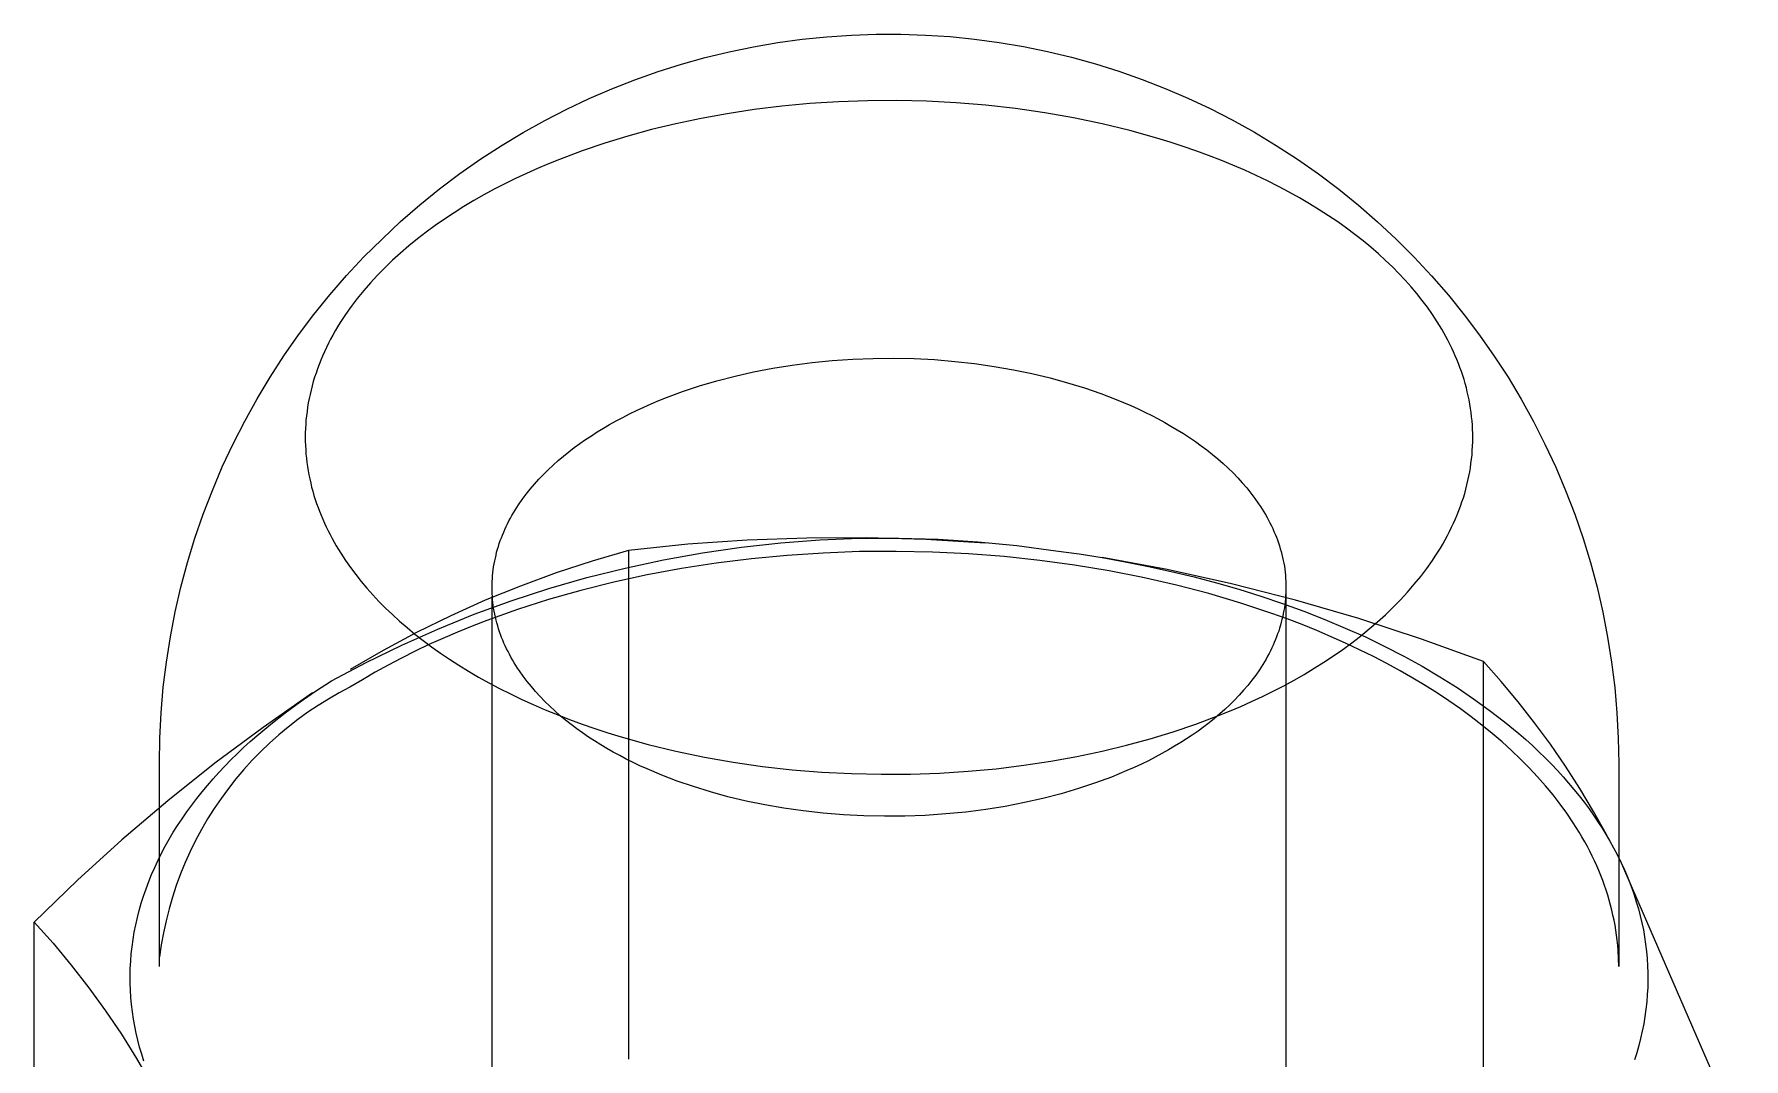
# Model space of a CAD drawing. Header units: millimetres. Extents: x -263 to 4879, y -277 to 2995.
# Drawn here: x 4061.26 to 4074.32, y 1914.07 to 1921.9 of the extents above; entities that cross this region are included whole.
import ezdxf

# ---------------------------------------------------------------- set-up
doc = ezdxf.new("R2010")
doc.units = ezdxf.units.MM
doc.layers.add('ZANO_R', color=7, linetype='Continuous', lineweight=0)

msp = doc.modelspace()

# ---------------------------------------------------------------- linework, layer by layer
at = {"layer": 'ZANO_R'}
for p, q in [((4066.569, 1921.77), (4066.754, 1921.808)), ((4066.754, 1921.808), (4066.94, 1921.84)), ((4066.94, 1921.84), (4067.127, 1921.866)), ((4067.127, 1921.866), (4067.314, 1921.885)), ((4067.314, 1921.885), (4067.502, 1921.898)), ((4067.502, 1921.898), (4067.691, 1921.904)), ((4067.691, 1921.904), (4067.879, 1921.905)), ((4067.879, 1921.905), (4068.068, 1921.898)), ((4068.068, 1921.898), (4068.256, 1921.886)), ((4068.256, 1921.886), (4068.444, 1921.867)), ((4068.444, 1921.867), (4068.631, 1921.841)), ((4068.631, 1921.841), (4068.816, 1921.81)), ((4068.816, 1921.81), (4069.001, 1921.772)), ((4066.025, 1921.619), (4066.204, 1921.675)), ((4066.204, 1921.675), (4066.386, 1921.726)), ((4066.386, 1921.726), (4066.569, 1921.77)), ((4069.001, 1921.772), (4069.185, 1921.728)), ((4069.185, 1921.728), (4069.366, 1921.678)), ((4069.366, 1921.678), (4069.546, 1921.621)), ((4065.671, 1921.487), (4065.847, 1921.556)), ((4065.847, 1921.556), (4066.025, 1921.619)), ((4069.546, 1921.621), (4069.724, 1921.559)), ((4069.724, 1921.559), (4069.9, 1921.49)), ((4065.327, 1921.332), (4065.498, 1921.413)), ((4065.498, 1921.413), (4065.671, 1921.487)), ((4067.404, 1921.388), (4067.185, 1921.374)), ((4067.626, 1921.396), (4067.404, 1921.388)), ((4067.85, 1921.397), (4067.626, 1921.396)), ((4068.076, 1921.392), (4067.85, 1921.397)), ((4068.303, 1921.38), (4068.076, 1921.392)), ((4069.9, 1921.49), (4070.073, 1921.416)), ((4070.073, 1921.416), (4070.244, 1921.336)), ((4065.16, 1921.246), (4065.327, 1921.332)), ((4066.355, 1921.261), (4066.162, 1921.22)), ((4066.554, 1921.297), (4066.355, 1921.261)), ((4066.759, 1921.328), (4066.554, 1921.297)), ((4066.97, 1921.354), (4066.759, 1921.328)), ((4067.185, 1921.374), (4066.97, 1921.354)), ((4068.53, 1921.362), (4068.303, 1921.38)), ((4068.756, 1921.336), (4068.53, 1921.362)), ((4068.979, 1921.304), (4068.756, 1921.336)), ((4069.2, 1921.265), (4068.979, 1921.304)), ((4069.417, 1921.22), (4069.2, 1921.265)), ((4070.244, 1921.336), (4070.412, 1921.25)), ((4064.833, 1921.057), (4064.995, 1921.154)), ((4064.995, 1921.154), (4065.16, 1921.246)), ((4065.795, 1921.126), (4065.619, 1921.072)), ((4065.975, 1921.175), (4065.795, 1921.126)), ((4066.162, 1921.22), (4065.975, 1921.175)), ((4069.63, 1921.168), (4069.417, 1921.22)), ((4069.836, 1921.11), (4069.63, 1921.168)), ((4070.412, 1921.25), (4070.582, 1921.156)), ((4070.582, 1921.156), (4070.748, 1921.055)), ((4064.67, 1920.951), (4064.833, 1921.057)), ((4065.445, 1921.013), (4065.272, 1920.948)), ((4065.619, 1921.072), (4065.445, 1921.013)), ((4069.938, 1921.079), (4069.836, 1921.11)), ((4070.037, 1921.047), (4069.938, 1921.079)), ((4070.135, 1921.013), (4070.037, 1921.047)), ((4070.231, 1920.977), (4070.135, 1921.013)), ((4070.748, 1921.055), (4070.911, 1920.949)), ((4064.511, 1920.839), (4064.67, 1920.951)), ((4065.103, 1920.878), (4065.019, 1920.84)), ((4065.187, 1920.914), (4065.103, 1920.878)), ((4065.272, 1920.948), (4065.187, 1920.914)), ((4070.325, 1920.941), (4070.231, 1920.977)), ((4070.417, 1920.903), (4070.325, 1920.941)), ((4070.507, 1920.864), (4070.417, 1920.903)), ((4070.595, 1920.824), (4070.507, 1920.864)), ((4070.911, 1920.949), (4071.07, 1920.838)), ((4064.356, 1920.722), (4064.511, 1920.839)), ((4064.855, 1920.762), (4064.774, 1920.72)), ((4064.936, 1920.802), (4064.855, 1920.762)), ((4065.019, 1920.84), (4064.936, 1920.802)), ((4070.681, 1920.783), (4070.595, 1920.824)), ((4070.765, 1920.741), (4070.681, 1920.783)), ((4070.846, 1920.698), (4070.765, 1920.741)), ((4071.07, 1920.838), (4071.226, 1920.721)), ((4064.205, 1920.6), (4064.356, 1920.722)), ((4064.618, 1920.633), (4064.541, 1920.587)), ((4064.695, 1920.677), (4064.618, 1920.633)), ((4064.774, 1920.72), (4064.695, 1920.677)), ((4070.925, 1920.654), (4070.846, 1920.698)), ((4071.002, 1920.609), (4070.925, 1920.654)), ((4071.076, 1920.563), (4071.002, 1920.609)), ((4071.226, 1920.721), (4071.377, 1920.598)), ((4063.916, 1920.339), (4064.058, 1920.472)), ((4064.058, 1920.472), (4064.205, 1920.6)), ((4064.394, 1920.492), (4064.323, 1920.442)), ((4064.467, 1920.54), (4064.394, 1920.492)), ((4064.541, 1920.587), (4064.467, 1920.54)), ((4071.148, 1920.517), (4071.076, 1920.563)), ((4071.218, 1920.47), (4071.148, 1920.517)), ((4071.377, 1920.598), (4071.523, 1920.47)), ((4064.253, 1920.392), (4064.186, 1920.34)), ((4064.323, 1920.442), (4064.253, 1920.392)), ((4071.285, 1920.422), (4071.218, 1920.47)), ((4071.349, 1920.374), (4071.285, 1920.422)), ((4071.412, 1920.325), (4071.349, 1920.374)), ((4071.523, 1920.47), (4071.665, 1920.338)), ((4063.778, 1920.202), (4063.916, 1920.339)), ((4064.057, 1920.232), (4063.996, 1920.177)), ((4064.12, 1920.286), (4064.057, 1920.232)), ((4064.186, 1920.34), (4064.12, 1920.286)), ((4071.471, 1920.276), (4071.412, 1920.325)), ((4071.529, 1920.226), (4071.471, 1920.276)), ((4071.583, 1920.176), (4071.529, 1920.226)), ((4071.665, 1920.338), (4071.803, 1920.2)), ((4063.645, 1920.059), (4063.778, 1920.202)), ((4063.937, 1920.12), (4063.881, 1920.063)), ((4063.996, 1920.177), (4063.937, 1920.12)), ((4071.636, 1920.126), (4071.583, 1920.176)), ((4071.686, 1920.076), (4071.636, 1920.126)), ((4071.803, 1920.2), (4071.935, 1920.058)), ((4063.518, 1919.913), (4063.645, 1920.059)), ((4063.827, 1920.004), (4063.776, 1919.945)), ((4063.881, 1920.063), (4063.827, 1920.004)), ((4071.734, 1920.025), (4071.686, 1920.076)), ((4071.779, 1919.974), (4071.734, 1920.025)), ((4071.822, 1919.923), (4071.779, 1919.974)), ((4071.935, 1920.058), (4072.063, 1919.911)), ((4063.395, 1919.761), (4063.518, 1919.913)), ((4063.681, 1919.824), (4063.637, 1919.762)), ((4063.727, 1919.885), (4063.681, 1919.824)), ((4063.776, 1919.945), (4063.727, 1919.885)), ((4071.864, 1919.87), (4071.822, 1919.923)), ((4071.904, 1919.817), (4071.864, 1919.87)), ((4072.063, 1919.911), (4072.185, 1919.76)), ((4063.278, 1919.606), (4063.395, 1919.761)), ((4063.596, 1919.7), (4063.577, 1919.668)), ((4063.616, 1919.731), (4063.596, 1919.7)), ((4063.637, 1919.762), (4063.616, 1919.731)), ((4071.942, 1919.762), (4071.904, 1919.817)), ((4071.978, 1919.707), (4071.942, 1919.762)), ((4072.013, 1919.651), (4071.978, 1919.707)), ((4072.185, 1919.76), (4072.302, 1919.605)), ((4063.167, 1919.447), (4063.278, 1919.606)), ((4063.523, 1919.573), (4063.507, 1919.542)), ((4063.541, 1919.605), (4063.523, 1919.573)), ((4063.558, 1919.637), (4063.541, 1919.605)), ((4063.577, 1919.668), (4063.558, 1919.637)), ((4072.045, 1919.594), (4072.013, 1919.651)), ((4072.06, 1919.565), (4072.045, 1919.594)), ((4072.075, 1919.536), (4072.06, 1919.565)), ((4072.302, 1919.605), (4072.413, 1919.445)), ((4063.061, 1919.284), (4063.167, 1919.447)), ((4063.462, 1919.445), (4063.448, 1919.413)), ((4063.476, 1919.477), (4063.462, 1919.445)), ((4063.491, 1919.509), (4063.476, 1919.477)), ((4063.507, 1919.542), (4063.491, 1919.509)), ((4067.512, 1919.421), (4067.668, 1919.427)), ((4067.668, 1919.427), (4067.825, 1919.428)), ((4067.825, 1919.428), (4067.982, 1919.425)), ((4072.089, 1919.506), (4072.075, 1919.536)), ((4072.103, 1919.477), (4072.089, 1919.506)), ((4072.116, 1919.447), (4072.103, 1919.477)), ((4072.129, 1919.417), (4072.116, 1919.447)), ((4072.413, 1919.445), (4072.519, 1919.282)), ((4063.412, 1919.315), (4063.401, 1919.283)), ((4063.423, 1919.348), (4063.412, 1919.315)), ((4063.435, 1919.38), (4063.423, 1919.348)), ((4063.448, 1919.413), (4063.435, 1919.38)), ((4066.613, 1919.291), (4066.755, 1919.324)), ((4066.755, 1919.324), (4066.901, 1919.352)), ((4066.901, 1919.352), (4067.05, 1919.376)), ((4067.05, 1919.376), (4067.202, 1919.395)), ((4067.202, 1919.395), (4067.356, 1919.411)), ((4067.356, 1919.411), (4067.512, 1919.421)), ((4067.982, 1919.425), (4068.138, 1919.417)), ((4068.138, 1919.417), (4068.292, 1919.404)), ((4068.292, 1919.404), (4068.444, 1919.387)), ((4068.444, 1919.387), (4068.593, 1919.366)), ((4068.593, 1919.366), (4068.74, 1919.34)), ((4068.74, 1919.34), (4068.882, 1919.311)), ((4068.882, 1919.311), (4069.02, 1919.278)), ((4072.141, 1919.387), (4072.129, 1919.417)), ((4072.152, 1919.357), (4072.141, 1919.387)), ((4072.163, 1919.326), (4072.152, 1919.357)), ((4072.174, 1919.296), (4072.163, 1919.326)), ((4062.961, 1919.117), (4063.061, 1919.284)), ((4063.374, 1919.185), (4063.366, 1919.152)), ((4063.382, 1919.217), (4063.374, 1919.185)), ((4063.391, 1919.25), (4063.382, 1919.217)), ((4063.401, 1919.283), (4063.391, 1919.25)), ((4066.09, 1919.128), (4066.213, 1919.174)), ((4066.213, 1919.174), (4066.341, 1919.216)), ((4066.341, 1919.216), (4066.475, 1919.256)), ((4066.475, 1919.256), (4066.613, 1919.291)), ((4069.02, 1919.278), (4069.154, 1919.241)), ((4069.154, 1919.241), (4069.283, 1919.202)), ((4069.283, 1919.202), (4069.407, 1919.159)), ((4072.183, 1919.265), (4072.174, 1919.296)), ((4072.192, 1919.234), (4072.183, 1919.265)), ((4072.201, 1919.203), (4072.192, 1919.234)), ((4072.208, 1919.172), (4072.201, 1919.203)), ((4072.215, 1919.14), (4072.208, 1919.172)), ((4072.519, 1919.282), (4072.619, 1919.115)), ((4062.867, 1918.947), (4062.961, 1919.117)), ((4063.348, 1919.054), (4063.343, 1919.021)), ((4063.353, 1919.086), (4063.348, 1919.054)), ((4063.359, 1919.119), (4063.353, 1919.086)), ((4063.366, 1919.152), (4063.359, 1919.119)), ((4065.861, 1919.029), (4065.916, 1919.055)), ((4065.916, 1919.055), (4065.973, 1919.08)), ((4065.973, 1919.08), (4066.031, 1919.104)), ((4066.031, 1919.104), (4066.09, 1919.128)), ((4069.407, 1919.159), (4069.525, 1919.113)), ((4069.525, 1919.113), (4069.638, 1919.066)), ((4069.638, 1919.066), (4069.692, 1919.041)), ((4069.692, 1919.041), (4069.745, 1919.016)), ((4072.222, 1919.109), (4072.215, 1919.14)), ((4072.228, 1919.077), (4072.222, 1919.109)), ((4072.233, 1919.045), (4072.228, 1919.077)), ((4072.237, 1919.013), (4072.233, 1919.045)), ((4072.619, 1919.115), (4072.713, 1918.945)), ((4062.778, 1918.773), (4062.867, 1918.947)), ((4063.333, 1918.923), (4063.331, 1918.89)), ((4063.335, 1918.955), (4063.333, 1918.923)), ((4063.339, 1918.988), (4063.335, 1918.955)), ((4063.343, 1919.021), (4063.339, 1918.988)), ((4065.607, 1918.894), (4065.655, 1918.922)), ((4065.655, 1918.922), (4065.704, 1918.949)), ((4065.704, 1918.949), (4065.755, 1918.976)), ((4065.755, 1918.976), (4065.807, 1919.003)), ((4065.807, 1919.003), (4065.861, 1919.029)), ((4069.745, 1919.016), (4069.797, 1918.99)), ((4069.797, 1918.99), (4069.847, 1918.964)), ((4069.847, 1918.964), (4069.896, 1918.938)), ((4069.896, 1918.938), (4069.944, 1918.91)), ((4069.944, 1918.91), (4069.992, 1918.882)), ((4072.241, 1918.981), (4072.237, 1919.013)), ((4072.244, 1918.949), (4072.241, 1918.981)), ((4072.247, 1918.917), (4072.244, 1918.949)), ((4072.248, 1918.885), (4072.247, 1918.917)), ((4072.713, 1918.945), (4072.801, 1918.772)), ((4063.331, 1918.89), (4063.33, 1918.858)), ((4063.33, 1918.858), (4063.33, 1918.825)), ((4063.33, 1918.825), (4063.33, 1918.793)), ((4063.33, 1918.793), (4063.331, 1918.76)), ((4065.385, 1918.745), (4065.428, 1918.776)), ((4065.428, 1918.776), (4065.472, 1918.807)), ((4065.472, 1918.807), (4065.516, 1918.836)), ((4065.516, 1918.836), (4065.561, 1918.865)), ((4065.561, 1918.865), (4065.607, 1918.894)), ((4069.992, 1918.882), (4070.039, 1918.852)), ((4070.039, 1918.852), (4070.085, 1918.822)), ((4070.085, 1918.822), (4070.13, 1918.791)), ((4070.13, 1918.791), (4070.174, 1918.759)), ((4072.249, 1918.852), (4072.248, 1918.885)), ((4072.248, 1918.755), (4072.249, 1918.788)), ((4072.25, 1918.82), (4072.249, 1918.852)), ((4072.249, 1918.788), (4072.25, 1918.82)), ((4062.696, 1918.597), (4062.778, 1918.773)), ((4063.331, 1918.76), (4063.333, 1918.728)), ((4063.333, 1918.728), (4063.335, 1918.696)), ((4063.335, 1918.696), (4063.338, 1918.664)), ((4063.338, 1918.664), (4063.342, 1918.632)), ((4065.224, 1918.611), (4065.263, 1918.646)), ((4065.263, 1918.646), (4065.303, 1918.68)), ((4065.303, 1918.68), (4065.343, 1918.713)), ((4065.343, 1918.713), (4065.385, 1918.745)), ((4070.174, 1918.759), (4070.218, 1918.727)), ((4070.218, 1918.727), (4070.26, 1918.693)), ((4070.26, 1918.693), (4070.302, 1918.659)), ((4070.302, 1918.659), (4070.342, 1918.624)), ((4072.236, 1918.624), (4072.24, 1918.657)), ((4072.24, 1918.657), (4072.244, 1918.69)), ((4072.244, 1918.69), (4072.246, 1918.722)), ((4072.246, 1918.722), (4072.248, 1918.755)), ((4072.801, 1918.772), (4072.883, 1918.596)), ((4062.62, 1918.418), (4062.696, 1918.597)), ((4063.342, 1918.632), (4063.346, 1918.6)), ((4063.346, 1918.6), (4063.351, 1918.568)), ((4063.351, 1918.568), (4063.357, 1918.536)), ((4063.357, 1918.536), (4063.364, 1918.505)), ((4065.115, 1918.503), (4065.15, 1918.54)), ((4065.15, 1918.54), (4065.186, 1918.576)), ((4065.186, 1918.576), (4065.224, 1918.611)), ((4070.342, 1918.624), (4070.38, 1918.588)), ((4070.38, 1918.588), (4070.418, 1918.551)), ((4070.418, 1918.551), (4070.454, 1918.514)), ((4070.454, 1918.514), (4070.489, 1918.476)), ((4072.213, 1918.493), (4072.22, 1918.526)), ((4072.22, 1918.526), (4072.226, 1918.559)), ((4072.226, 1918.559), (4072.232, 1918.591)), ((4072.232, 1918.591), (4072.236, 1918.624)), ((4072.883, 1918.596), (4072.959, 1918.417)), ((4062.55, 1918.236), (4062.62, 1918.418)), ((4063.364, 1918.505), (4063.371, 1918.473)), ((4063.371, 1918.473), (4063.378, 1918.442)), ((4063.378, 1918.442), (4063.387, 1918.411)), ((4063.387, 1918.411), (4063.396, 1918.38)), ((4064.988, 1918.349), (4065.018, 1918.388)), ((4065.018, 1918.388), (4065.049, 1918.427)), ((4065.049, 1918.427), (4065.081, 1918.465)), ((4065.081, 1918.465), (4065.115, 1918.503)), ((4070.489, 1918.476), (4070.523, 1918.437)), ((4070.523, 1918.437), (4070.554, 1918.397)), ((4070.554, 1918.397), (4070.585, 1918.357)), ((4072.178, 1918.362), (4072.188, 1918.395)), ((4072.188, 1918.395), (4072.197, 1918.428)), ((4072.197, 1918.428), (4072.205, 1918.46)), ((4072.205, 1918.46), (4072.213, 1918.493)), ((4072.959, 1918.417), (4073.029, 1918.235)), ((4063.396, 1918.38), (4063.405, 1918.349)), ((4063.405, 1918.349), (4063.416, 1918.319)), ((4063.416, 1918.319), (4063.427, 1918.288)), ((4063.427, 1918.288), (4063.438, 1918.258)), ((4063.438, 1918.258), (4063.45, 1918.228)), ((4064.921, 1918.247), (4064.934, 1918.268)), ((4064.934, 1918.268), (4064.96, 1918.308)), ((4064.96, 1918.308), (4064.988, 1918.349)), ((4070.585, 1918.357), (4070.613, 1918.316)), ((4070.613, 1918.316), (4070.627, 1918.296)), ((4070.627, 1918.296), (4070.64, 1918.275)), ((4070.64, 1918.275), (4070.653, 1918.254)), ((4070.653, 1918.254), (4070.666, 1918.233)), ((4072.131, 1918.232), (4072.144, 1918.265)), ((4072.144, 1918.265), (4072.156, 1918.297)), ((4072.156, 1918.297), (4072.167, 1918.33)), ((4072.167, 1918.33), (4072.178, 1918.362)), ((4062.487, 1918.052), (4062.55, 1918.236)), ((4063.45, 1918.228), (4063.463, 1918.198)), ((4063.463, 1918.198), (4063.476, 1918.168)), ((4063.476, 1918.168), (4063.49, 1918.139)), ((4063.49, 1918.139), (4063.504, 1918.109)), ((4064.855, 1918.12), (4064.865, 1918.142)), ((4064.865, 1918.142), (4064.876, 1918.163)), ((4064.876, 1918.163), (4064.886, 1918.184)), ((4064.886, 1918.184), (4064.898, 1918.205)), ((4064.898, 1918.205), (4064.909, 1918.226)), ((4064.909, 1918.226), (4064.921, 1918.247)), ((4070.666, 1918.233), (4070.678, 1918.212)), ((4070.678, 1918.212), (4070.689, 1918.191)), ((4070.689, 1918.191), (4070.7, 1918.169)), ((4070.7, 1918.169), (4070.711, 1918.148)), ((4070.711, 1918.148), (4070.721, 1918.126)), ((4070.721, 1918.126), (4070.731, 1918.105)), ((4072.072, 1918.104), (4072.088, 1918.136)), ((4072.088, 1918.136), (4072.103, 1918.168)), ((4072.103, 1918.168), (4072.117, 1918.2)), ((4072.117, 1918.2), (4072.131, 1918.232)), ((4073.029, 1918.235), (4073.092, 1918.051)), ((4062.43, 1917.866), (4062.487, 1918.052)), ((4063.504, 1918.109), (4063.519, 1918.08)), ((4063.519, 1918.08), (4063.534, 1918.051)), ((4063.534, 1918.051), (4063.567, 1917.994)), ((4063.567, 1917.994), (4063.601, 1917.938)), ((4064.805, 1917.99), (4064.812, 1918.012)), ((4064.812, 1918.012), (4064.82, 1918.034)), ((4064.82, 1918.034), (4064.828, 1918.055)), ((4064.828, 1918.055), (4064.837, 1918.077)), ((4064.837, 1918.077), (4064.846, 1918.099)), ((4064.846, 1918.099), (4064.855, 1918.12)), ((4066.252, 1918.006), (4065.8, 1917.959)), ((4066.706, 1918.037), (4066.252, 1918.006)), ((4066.662, 1917.984), (4066.962, 1918.017)), ((4067.161, 1918.054), (4066.706, 1918.037)), ((4066.962, 1918.017), (4067.262, 1918.04)), ((4067.615, 1918.056), (4067.161, 1918.054)), ((4067.262, 1918.04), (4067.563, 1918.052)), ((4067.563, 1918.052), (4067.865, 1918.053)), ((4068.07, 1918.043), (4067.615, 1918.056)), ((4067.865, 1918.053), (4068.166, 1918.045)), ((4068.524, 1918.015), (4068.07, 1918.043)), ((4068.166, 1918.045), (4068.467, 1918.026)), ((4068.467, 1918.026), (4068.767, 1917.997)), ((4068.767, 1917.997), (4069.065, 1917.957)), ((4070.731, 1918.105), (4070.74, 1918.083)), ((4070.74, 1918.083), (4070.749, 1918.061)), ((4070.749, 1918.061), (4070.757, 1918.039)), ((4070.757, 1918.039), (4070.765, 1918.017)), ((4070.765, 1918.017), (4070.772, 1917.995)), ((4070.772, 1917.995), (4070.779, 1917.972)), ((4072.002, 1917.977), (4072.021, 1918.008)), ((4072.021, 1918.008), (4072.039, 1918.04)), ((4072.039, 1918.04), (4072.056, 1918.072)), ((4072.056, 1918.072), (4072.072, 1918.104)), ((4073.092, 1918.051), (4073.149, 1917.866)), ((4062.38, 1917.678), (4062.43, 1917.866)), ((4063.601, 1917.938), (4063.637, 1917.883)), ((4063.637, 1917.883), (4063.675, 1917.828)), ((4064.773, 1917.856), (4064.777, 1917.879)), ((4064.777, 1917.879), (4064.782, 1917.901)), ((4064.782, 1917.901), (4064.787, 1917.923)), ((4064.787, 1917.923), (4064.792, 1917.946)), ((4064.792, 1917.946), (4064.799, 1917.968)), ((4064.799, 1917.968), (4064.805, 1917.99)), ((4065.522, 1917.878), (4065.246, 1917.788)), ((4065.8, 1917.959), (4065.522, 1917.878)), ((4065.773, 1917.824), (4066.067, 1917.888)), ((4065.8, 1917.959), (4065.8, 1914.071)), ((4066.067, 1917.888), (4066.364, 1917.941)), ((4066.469, 1917.861), (4066.203, 1917.82)), ((4066.364, 1917.941), (4066.662, 1917.984)), ((4066.738, 1917.895), (4066.469, 1917.861)), ((4067.011, 1917.921), (4066.738, 1917.895)), ((4067.287, 1917.939), (4067.011, 1917.921)), ((4067.565, 1917.95), (4067.287, 1917.939)), ((4067.844, 1917.952), (4067.565, 1917.95)), ((4068.121, 1917.947), (4067.844, 1917.952)), ((4068.397, 1917.933), (4068.121, 1917.947)), ((4068.67, 1917.912), (4068.397, 1917.933)), ((4068.941, 1917.883), (4068.67, 1917.912)), ((4069.208, 1917.847), (4068.941, 1917.883)), ((4069.065, 1917.957), (4069.242, 1917.932)), ((4069.242, 1917.932), (4069.419, 1917.904)), ((4069.915, 1917.813), (4069.419, 1917.905)), ((4069.419, 1917.904), (4069.595, 1917.872)), ((4069.595, 1917.872), (4069.771, 1917.837)), ((4070.779, 1917.972), (4070.785, 1917.95)), ((4070.785, 1917.95), (4070.791, 1917.928)), ((4070.791, 1917.928), (4070.797, 1917.905)), ((4070.797, 1917.905), (4070.801, 1917.883)), ((4070.801, 1917.883), (4070.806, 1917.861)), ((4070.806, 1917.861), (4070.81, 1917.838)), ((4071.898, 1917.821), (4071.942, 1917.883)), ((4071.942, 1917.883), (4071.963, 1917.914)), ((4071.963, 1917.914), (4071.983, 1917.945)), ((4071.983, 1917.945), (4072.002, 1917.977)), ((4073.149, 1917.866), (4073.199, 1917.678)), ((4063.675, 1917.828), (4063.715, 1917.775)), ((4063.715, 1917.775), (4063.757, 1917.722)), ((4064.758, 1917.721), (4064.759, 1917.744)), ((4064.759, 1917.744), (4064.761, 1917.766)), ((4064.761, 1917.766), (4064.763, 1917.789)), ((4064.763, 1917.789), (4064.766, 1917.811)), ((4064.766, 1917.811), (4064.769, 1917.834)), ((4064.769, 1917.834), (4064.773, 1917.856)), ((4065.246, 1917.788), (4064.974, 1917.687)), ((4065.191, 1917.667), (4065.48, 1917.751)), ((4065.48, 1917.751), (4065.773, 1917.824)), ((4065.942, 1917.772), (4065.686, 1917.716)), ((4066.203, 1917.82), (4065.942, 1917.772)), ((4069.471, 1917.804), (4069.208, 1917.847)), ((4069.73, 1917.753), (4069.471, 1917.804)), ((4069.985, 1917.694), (4069.73, 1917.753)), ((4069.771, 1917.837), (4069.946, 1917.799)), ((4070.407, 1917.704), (4069.915, 1917.813)), ((4069.946, 1917.799), (4070.12, 1917.757)), ((4070.12, 1917.757), (4070.292, 1917.711)), ((4070.81, 1917.838), (4070.813, 1917.815)), ((4070.813, 1917.815), (4070.816, 1917.793)), ((4070.816, 1917.793), (4070.818, 1917.77)), ((4070.818, 1917.77), (4070.82, 1917.748)), ((4070.82, 1917.748), (4070.821, 1917.725)), ((4071.803, 1917.7), (4071.852, 1917.76)), ((4071.852, 1917.76), (4071.898, 1917.821)), ((4062.336, 1917.489), (4062.38, 1917.678)), ((4063.757, 1917.722), (4063.8, 1917.671)), ((4063.8, 1917.671), (4063.846, 1917.62)), ((4063.846, 1917.62), (4063.893, 1917.57)), ((4064.974, 1917.687), (4064.705, 1917.578)), ((4064.757, 1917.698), (4064.758, 1917.721)), ((4064.757, 1917.676), (4064.757, 1917.698)), ((4064.757, 1917.653), (4064.757, 1917.676)), ((4064.758, 1917.63), (4064.757, 1917.653)), ((4064.757, 1910.282), (4064.757, 1917.608)), ((4064.759, 1917.608), (4064.758, 1917.63)), ((4064.761, 1917.585), (4064.759, 1917.608)), ((4064.904, 1917.574), (4065.191, 1917.667)), ((4065.435, 1917.653), (4065.189, 1917.584)), ((4065.686, 1917.716), (4065.435, 1917.653)), ((4070.234, 1917.629), (4069.985, 1917.694)), ((4070.477, 1917.557), (4070.234, 1917.629)), ((4070.292, 1917.711), (4070.462, 1917.662)), ((4070.895, 1917.579), (4070.407, 1917.704)), ((4070.462, 1917.662), (4070.63, 1917.61)), ((4070.63, 1917.61), (4070.796, 1917.554)), ((4070.82, 1917.612), (4070.818, 1917.589)), ((4070.821, 1917.634), (4070.82, 1917.612)), ((4070.821, 1917.725), (4070.822, 1917.702)), ((4070.822, 1917.657), (4070.821, 1917.634)), ((4070.822, 1917.702), (4070.822, 1917.68)), ((4070.822, 1917.68), (4070.822, 1917.657)), ((4070.822, 1917.657), (4070.822, 1910.282)), ((4071.698, 1917.582), (4071.752, 1917.641)), ((4071.752, 1917.641), (4071.803, 1917.7)), ((4073.199, 1917.678), (4073.243, 1917.488)), ((4062.299, 1917.298), (4062.336, 1917.489)), ((4063.893, 1917.57), (4063.943, 1917.519)), ((4063.943, 1917.519), (4063.996, 1917.469)), ((4063.996, 1917.469), (4064.05, 1917.419)), ((4064.342, 1917.358), (4064.621, 1917.471)), ((4064.705, 1917.578), (4064.441, 1917.459)), ((4064.621, 1917.471), (4064.904, 1917.574)), ((4064.95, 1917.507), (4064.718, 1917.424)), ((4064.763, 1917.562), (4064.761, 1917.585)), ((4064.766, 1917.54), (4064.763, 1917.562)), ((4064.769, 1917.517), (4064.766, 1917.54)), ((4064.773, 1917.495), (4064.769, 1917.517)), ((4064.778, 1917.472), (4064.773, 1917.495)), ((4064.783, 1917.45), (4064.778, 1917.472)), ((4065.189, 1917.584), (4064.95, 1917.507)), ((4070.715, 1917.478), (4070.477, 1917.557)), ((4070.831, 1917.436), (4070.715, 1917.478)), ((4070.796, 1917.554), (4070.959, 1917.495)), ((4070.802, 1917.477), (4070.798, 1917.454)), ((4070.807, 1917.499), (4070.802, 1917.477)), ((4070.81, 1917.521), (4070.807, 1917.499)), ((4070.813, 1917.544), (4070.81, 1917.521)), ((4070.816, 1917.566), (4070.813, 1917.544)), ((4070.818, 1917.589), (4070.816, 1917.566)), ((4071.379, 1917.438), (4070.895, 1917.579)), ((4070.959, 1917.495), (4071.119, 1917.432)), ((4071.522, 1917.413), (4071.583, 1917.468)), ((4071.583, 1917.468), (4071.642, 1917.525)), ((4071.642, 1917.525), (4071.698, 1917.582)), ((4073.243, 1917.488), (4073.28, 1917.297)), ((4064.05, 1917.419), (4064.108, 1917.369)), ((4064.067, 1917.235), (4064.342, 1917.358)), ((4064.108, 1917.369), (4064.168, 1917.32)), ((4064.441, 1917.459), (4064.18, 1917.332)), ((4064.604, 1917.38), (4064.492, 1917.335)), ((4064.718, 1917.424), (4064.604, 1917.38)), ((4064.788, 1917.427), (4064.783, 1917.45)), ((4064.794, 1917.405), (4064.788, 1917.427)), ((4064.8, 1917.383), (4064.794, 1917.405)), ((4064.807, 1917.361), (4064.8, 1917.383)), ((4064.814, 1917.338), (4064.807, 1917.361)), ((4064.822, 1917.316), (4064.814, 1917.338)), ((4070.767, 1917.343), (4070.759, 1917.322)), ((4070.774, 1917.365), (4070.767, 1917.343)), ((4070.78, 1917.388), (4070.774, 1917.365)), ((4070.787, 1917.41), (4070.78, 1917.388)), ((4070.792, 1917.432), (4070.787, 1917.41)), ((4070.798, 1917.454), (4070.792, 1917.432)), ((4070.946, 1917.392), (4070.831, 1917.436)), ((4071.058, 1917.346), (4070.946, 1917.392)), ((4071.169, 1917.299), (4071.058, 1917.346)), ((4071.119, 1917.432), (4071.276, 1917.366)), ((4071.276, 1917.366), (4071.429, 1917.298)), ((4071.857, 1917.281), (4071.379, 1917.438)), ((4071.393, 1917.305), (4071.459, 1917.359)), ((4071.459, 1917.359), (4071.522, 1917.413)), ((4062.269, 1917.106), (4062.299, 1917.298)), ((4063.796, 1917.103), (4064.067, 1917.235)), ((4064.18, 1917.332), (4063.924, 1917.195)), ((4064.168, 1917.32), (4064.23, 1917.271)), ((4064.275, 1917.239), (4064.169, 1917.188)), ((4064.23, 1917.271), (4064.294, 1917.223)), ((4064.382, 1917.287), (4064.275, 1917.239)), ((4064.294, 1917.223), (4064.362, 1917.175)), ((4064.492, 1917.335), (4064.382, 1917.287)), ((4064.83, 1917.294), (4064.822, 1917.316)), ((4064.839, 1917.272), (4064.83, 1917.294)), ((4064.848, 1917.251), (4064.839, 1917.272)), ((4064.858, 1917.229), (4064.848, 1917.251)), ((4064.868, 1917.207), (4064.858, 1917.229)), ((4064.879, 1917.186), (4064.868, 1917.207)), ((4070.714, 1917.214), (4070.703, 1917.192)), ((4070.724, 1917.235), (4070.714, 1917.214)), ((4070.733, 1917.256), (4070.724, 1917.235)), ((4070.742, 1917.278), (4070.733, 1917.256)), ((4070.751, 1917.3), (4070.742, 1917.278)), ((4070.759, 1917.322), (4070.751, 1917.3)), ((4071.278, 1917.251), (4071.169, 1917.299)), ((4071.257, 1917.203), (4071.326, 1917.253)), ((4071.385, 1917.2), (4071.278, 1917.251)), ((4071.326, 1917.253), (4071.393, 1917.305)), ((4071.429, 1917.298), (4071.578, 1917.226)), ((4071.578, 1917.226), (4071.722, 1917.151)), ((4072.331, 1917.109), (4071.857, 1917.281)), ((4073.28, 1917.297), (4073.31, 1917.105)), ((4062.245, 1916.913), (4062.269, 1917.106)), ((4063.529, 1916.962), (4063.796, 1917.103)), ((4063.924, 1917.195), (4063.673, 1917.05)), ((4063.963, 1917.083), (4063.864, 1917.028)), ((4064.065, 1917.136), (4063.963, 1917.083)), ((4064.169, 1917.188), (4064.065, 1917.136)), ((4064.362, 1917.175), (4064.431, 1917.128)), ((4064.431, 1917.128), (4064.503, 1917.082)), ((4064.503, 1917.082), (4064.577, 1917.036)), ((4064.89, 1917.165), (4064.879, 1917.186)), ((4064.901, 1917.143), (4064.89, 1917.165)), ((4064.913, 1917.122), (4064.901, 1917.143)), ((4064.926, 1917.101), (4064.913, 1917.122)), ((4064.939, 1917.08), (4064.926, 1917.101)), ((4064.952, 1917.06), (4064.939, 1917.08)), ((4070.645, 1917.088), (4070.619, 1917.047)), ((4070.658, 1917.108), (4070.645, 1917.088)), ((4070.67, 1917.129), (4070.658, 1917.108)), ((4070.681, 1917.15), (4070.67, 1917.129)), ((4070.693, 1917.171), (4070.681, 1917.15)), ((4070.703, 1917.192), (4070.693, 1917.171)), ((4071.038, 1917.058), (4071.112, 1917.105)), ((4071.112, 1917.105), (4071.185, 1917.153)), ((4071.185, 1917.153), (4071.257, 1917.203)), ((4071.49, 1917.148), (4071.385, 1917.2)), ((4071.593, 1917.095), (4071.49, 1917.148)), ((4071.694, 1917.04), (4071.593, 1917.095)), ((4071.722, 1917.151), (4071.863, 1917.074)), ((4072.331, 1913.22), (4072.331, 1917.109)), ((4072.466, 1916.957), (4072.331, 1917.109)), ((4073.31, 1917.105), (4073.334, 1916.912)), ((4063.408, 1916.884), (4063.529, 1916.962)), ((4063.766, 1916.971), (4063.671, 1916.913)), ((4063.864, 1917.028), (4063.766, 1916.971)), ((4064.577, 1917.036), (4064.654, 1916.991)), ((4064.654, 1916.991), (4064.733, 1916.947)), ((4064.733, 1916.947), (4064.814, 1916.904)), ((4064.966, 1917.039), (4064.952, 1917.06)), ((4064.994, 1916.998), (4064.966, 1917.039)), ((4065.025, 1916.958), (4064.994, 1916.998)), ((4065.057, 1916.919), (4065.025, 1916.958)), ((4070.561, 1916.967), (4070.53, 1916.928)), ((4070.591, 1917.007), (4070.561, 1916.967)), ((4070.619, 1917.047), (4070.591, 1917.007)), ((4070.805, 1916.925), (4070.884, 1916.968)), ((4070.884, 1916.968), (4070.961, 1917.012)), ((4070.961, 1917.012), (4071.038, 1917.058)), ((4071.792, 1916.984), (4071.694, 1917.04)), ((4071.886, 1916.927), (4071.792, 1916.984)), ((4071.863, 1917.074), (4071.999, 1916.994)), ((4071.999, 1916.994), (4072.13, 1916.911)), ((4072.597, 1916.801), (4072.466, 1916.957)), ((4062.228, 1916.719), (4062.245, 1916.913)), ((4063.385, 1916.87), (4063.008, 1916.607)), ((4063.29, 1916.803), (4063.408, 1916.884)), ((4063.507, 1916.823), (4063.427, 1916.774)), ((4063.588, 1916.87), (4063.507, 1916.823)), ((4063.671, 1916.913), (4063.588, 1916.87)), ((4064.814, 1916.904), (4064.898, 1916.862)), ((4064.898, 1916.862), (4064.984, 1916.821)), ((4064.984, 1916.821), (4065.072, 1916.781)), ((4065.09, 1916.88), (4065.057, 1916.919)), ((4065.125, 1916.842), (4065.09, 1916.88)), ((4065.161, 1916.804), (4065.125, 1916.842)), ((4070.429, 1916.815), (4070.393, 1916.779)), ((4070.464, 1916.852), (4070.429, 1916.815)), ((4070.498, 1916.89), (4070.464, 1916.852)), ((4070.53, 1916.928), (4070.498, 1916.89)), ((4070.56, 1916.805), (4070.643, 1916.843)), ((4070.643, 1916.843), (4070.724, 1916.884)), ((4070.724, 1916.884), (4070.805, 1916.925)), ((4071.979, 1916.868), (4071.886, 1916.927)), ((4072.068, 1916.809), (4071.979, 1916.868)), ((4072.13, 1916.911), (4072.255, 1916.826)), ((4072.255, 1916.826), (4072.376, 1916.739)), ((4073.334, 1916.912), (4073.351, 1916.719)), ((4062.218, 1916.525), (4062.228, 1916.719)), ((4063.066, 1916.632), (4063.176, 1916.719)), ((4063.176, 1916.719), (4063.29, 1916.803)), ((4063.349, 1916.722), (4063.273, 1916.667)), ((4063.427, 1916.774), (4063.349, 1916.722)), ((4065.072, 1916.781), (4065.162, 1916.742)), ((4065.199, 1916.768), (4065.161, 1916.804)), ((4065.162, 1916.742), (4065.254, 1916.704)), ((4065.237, 1916.732), (4065.199, 1916.768)), ((4065.278, 1916.696), (4065.237, 1916.732)), ((4065.254, 1916.704), (4065.348, 1916.668)), ((4065.319, 1916.662), (4065.278, 1916.696)), ((4070.134, 1916.632), (4070.307, 1916.697)), ((4070.316, 1916.709), (4070.277, 1916.675)), ((4070.307, 1916.697), (4070.392, 1916.731)), ((4070.355, 1916.744), (4070.316, 1916.709)), ((4070.393, 1916.779), (4070.355, 1916.744)), ((4070.392, 1916.731), (4070.477, 1916.767)), ((4070.477, 1916.767), (4070.56, 1916.805)), ((4072.155, 1916.748), (4072.068, 1916.809)), ((4072.238, 1916.687), (4072.155, 1916.748)), ((4072.319, 1916.624), (4072.238, 1916.687)), ((4072.376, 1916.739), (4072.491, 1916.65)), ((4072.722, 1916.642), (4072.597, 1916.801)), ((4073.351, 1916.719), (4073.361, 1916.525)), ((4063.008, 1916.607), (4062.639, 1916.333)), ((4062.96, 1916.543), (4063.066, 1916.632)), ((4063.199, 1916.609), (4063.127, 1916.549)), ((4063.273, 1916.667), (4063.199, 1916.609)), ((4065.361, 1916.629), (4065.319, 1916.662)), ((4065.348, 1916.668), (4065.444, 1916.632)), ((4065.405, 1916.596), (4065.361, 1916.629)), ((4065.449, 1916.564), (4065.405, 1916.596)), ((4065.444, 1916.632), (4065.542, 1916.598)), ((4065.494, 1916.533), (4065.449, 1916.564)), ((4065.542, 1916.598), (4065.641, 1916.566)), ((4065.641, 1916.566), (4065.743, 1916.535)), ((4069.784, 1916.519), (4069.96, 1916.573)), ((4069.96, 1916.573), (4070.134, 1916.632)), ((4070.151, 1916.579), (4070.107, 1916.548)), ((4070.194, 1916.61), (4070.151, 1916.579)), ((4070.236, 1916.642), (4070.194, 1916.61)), ((4070.277, 1916.675), (4070.236, 1916.642)), ((4072.398, 1916.561), (4072.319, 1916.624)), ((4072.473, 1916.496), (4072.398, 1916.561)), ((4072.491, 1916.65), (4072.601, 1916.559)), ((4072.601, 1916.559), (4072.654, 1916.513)), ((4072.843, 1916.478), (4072.722, 1916.642)), ((4062.215, 1916.33), (4062.218, 1916.525)), ((4062.809, 1916.405), (4062.858, 1916.452)), ((4062.858, 1916.452), (4062.908, 1916.498)), ((4062.908, 1916.498), (4062.96, 1916.543)), ((4063.057, 1916.487), (4062.989, 1916.422)), ((4063.127, 1916.549), (4063.057, 1916.487)), ((4065.54, 1916.503), (4065.494, 1916.533)), ((4065.587, 1916.474), (4065.54, 1916.503)), ((4065.635, 1916.445), (4065.587, 1916.474)), ((4065.683, 1916.418), (4065.635, 1916.445)), ((4065.743, 1916.535), (4065.95, 1916.477)), ((4065.95, 1916.477), (4066.162, 1916.425)), ((4066.162, 1916.425), (4066.379, 1916.38)), ((4069.224, 1916.384), (4069.417, 1916.425)), ((4069.417, 1916.425), (4069.604, 1916.47)), ((4069.604, 1916.47), (4069.784, 1916.519)), ((4069.924, 1916.434), (4069.875, 1916.406)), ((4069.972, 1916.462), (4069.924, 1916.434)), ((4070.018, 1916.49), (4069.972, 1916.462)), ((4070.063, 1916.519), (4070.018, 1916.49)), ((4070.107, 1916.548), (4070.063, 1916.519)), ((4072.545, 1916.431), (4072.473, 1916.496)), ((4072.614, 1916.364), (4072.545, 1916.431)), ((4072.654, 1916.513), (4072.705, 1916.467)), ((4072.705, 1916.467), (4072.755, 1916.42)), ((4072.958, 1916.31), (4072.843, 1916.478)), ((4073.361, 1916.525), (4073.365, 1916.33)), ((4062.215, 1914.779), (4062.215, 1916.33)), ((4062.639, 1916.333), (4062.279, 1916.046)), ((4062.669, 1916.262), (4062.714, 1916.31)), ((4062.714, 1916.31), (4062.761, 1916.358)), ((4062.761, 1916.358), (4062.809, 1916.405)), ((4062.924, 1916.355), (4062.861, 1916.285)), ((4062.989, 1916.422), (4062.924, 1916.355)), ((4065.732, 1916.391), (4065.683, 1916.418)), ((4065.782, 1916.365), (4065.732, 1916.391)), ((4065.834, 1916.339), (4065.782, 1916.365)), ((4065.887, 1916.314), (4065.834, 1916.339)), ((4065.941, 1916.29), (4065.887, 1916.314)), ((4066.379, 1916.38), (4066.6, 1916.341)), ((4066.6, 1916.341), (4066.823, 1916.309)), ((4066.823, 1916.309), (4067.049, 1916.283)), ((4068.609, 1916.291), (4068.82, 1916.317)), ((4068.82, 1916.317), (4069.025, 1916.348)), ((4069.025, 1916.348), (4069.224, 1916.384)), ((4069.663, 1916.301), (4069.606, 1916.276)), ((4069.718, 1916.326), (4069.663, 1916.301)), ((4069.772, 1916.352), (4069.718, 1916.326)), ((4069.824, 1916.379), (4069.772, 1916.352)), ((4069.875, 1916.406), (4069.824, 1916.379)), ((4072.681, 1916.297), (4072.614, 1916.364)), ((4072.744, 1916.229), (4072.681, 1916.297)), ((4072.755, 1916.42), (4072.803, 1916.373)), ((4072.803, 1916.373), (4072.85, 1916.325)), ((4072.85, 1916.325), (4072.896, 1916.277)), ((4073.068, 1916.139), (4072.958, 1916.31)), ((4073.365, 1916.33), (4073.365, 1914.779)), ((4062.541, 1916.113), (4062.582, 1916.163)), ((4062.582, 1916.163), (4062.625, 1916.213)), ((4062.625, 1916.213), (4062.669, 1916.262)), ((4062.8, 1916.213), (4062.742, 1916.14)), ((4062.861, 1916.285), (4062.8, 1916.213)), ((4066.054, 1916.242), (4065.941, 1916.29)), ((4066.172, 1916.196), (4066.054, 1916.242)), ((4066.296, 1916.154), (4066.172, 1916.196)), ((4067.049, 1916.283), (4067.276, 1916.265)), ((4067.276, 1916.265), (4067.503, 1916.253)), ((4067.503, 1916.253), (4067.729, 1916.248)), ((4067.729, 1916.248), (4067.953, 1916.249)), ((4067.953, 1916.249), (4068.175, 1916.257)), ((4068.175, 1916.257), (4068.394, 1916.271)), ((4068.394, 1916.271), (4068.609, 1916.291)), ((4069.366, 1916.182), (4069.238, 1916.139)), ((4069.489, 1916.227), (4069.366, 1916.182)), ((4069.548, 1916.251), (4069.489, 1916.227)), ((4069.606, 1916.276), (4069.548, 1916.251)), ((4072.805, 1916.161), (4072.744, 1916.229)), ((4072.896, 1916.277), (4072.94, 1916.229)), ((4072.94, 1916.229), (4072.982, 1916.181)), ((4072.982, 1916.181), (4073.023, 1916.132)), ((4062.279, 1916.046), (4061.929, 1915.748)), ((4062.462, 1916.012), (4062.501, 1916.063)), ((4062.501, 1916.063), (4062.541, 1916.113)), ((4062.687, 1916.064), (4062.634, 1915.987)), ((4062.742, 1916.14), (4062.687, 1916.064)), ((4066.425, 1916.114), (4066.296, 1916.154)), ((4066.559, 1916.077), (4066.425, 1916.114)), ((4066.697, 1916.044), (4066.559, 1916.077)), ((4066.84, 1916.015), (4066.697, 1916.044)), ((4068.824, 1916.032), (4068.678, 1916.003)), ((4068.966, 1916.064), (4068.824, 1916.032)), ((4069.104, 1916.1), (4068.966, 1916.064)), ((4069.238, 1916.139), (4069.104, 1916.1)), ((4072.863, 1916.091), (4072.805, 1916.161)), ((4072.917, 1916.021), (4072.863, 1916.091)), ((4073.023, 1916.132), (4073.063, 1916.083)), ((4073.063, 1916.083), (4073.101, 1916.034)), ((4073.172, 1915.965), (4073.068, 1916.139)), ((4073.101, 1916.034), (4073.138, 1915.985)), ((4062.354, 1915.857), (4062.389, 1915.909)), ((4062.389, 1915.909), (4062.425, 1915.961)), ((4062.425, 1915.961), (4062.462, 1916.012)), ((4062.584, 1915.907), (4062.537, 1915.826)), ((4062.634, 1915.987), (4062.584, 1915.907)), ((4066.986, 1915.989), (4066.84, 1916.015)), ((4067.135, 1915.968), (4066.986, 1915.989)), ((4067.287, 1915.951), (4067.135, 1915.968)), ((4067.441, 1915.938), (4067.287, 1915.951)), ((4067.597, 1915.93), (4067.441, 1915.938)), ((4067.754, 1915.927), (4067.597, 1915.93)), ((4067.911, 1915.928), (4067.754, 1915.927)), ((4068.067, 1915.934), (4067.911, 1915.928)), ((4068.223, 1915.945), (4068.067, 1915.934)), ((4068.377, 1915.96), (4068.223, 1915.945)), ((4068.529, 1915.979), (4068.377, 1915.96)), ((4068.678, 1916.003), (4068.529, 1915.979)), ((4072.969, 1915.95), (4072.917, 1916.021)), ((4073.017, 1915.878), (4072.969, 1915.95)), ((4073.138, 1915.985), (4073.173, 1915.935)), ((4073.271, 1915.787), (4073.172, 1915.965)), ((4073.173, 1915.935), (4073.206, 1915.886)), ((4062.29, 1915.752), (4062.321, 1915.805)), ((4062.321, 1915.805), (4062.354, 1915.857)), ((4062.537, 1915.826), (4062.492, 1915.743)), ((4073.062, 1915.806), (4073.017, 1915.878)), ((4073.084, 1915.77), (4073.062, 1915.806)), ((4073.105, 1915.733), (4073.084, 1915.77)), ((4073.206, 1915.886), (4073.238, 1915.836)), ((4073.238, 1915.836), (4073.269, 1915.786)), ((4073.269, 1915.786), (4073.298, 1915.736)), ((4061.929, 1915.748), (4061.589, 1915.439)), ((4062.205, 1915.591), (4062.232, 1915.645)), ((4062.232, 1915.645), (4062.26, 1915.698)), ((4062.26, 1915.698), (4062.29, 1915.752)), ((4062.451, 1915.659), (4062.412, 1915.574)), ((4062.492, 1915.743), (4062.451, 1915.659)), ((4073.125, 1915.697), (4073.105, 1915.733)), ((4073.144, 1915.66), (4073.125, 1915.697)), ((4073.162, 1915.623), (4073.144, 1915.66)), ((4073.298, 1915.736), (4073.326, 1915.686)), ((4073.326, 1915.686), (4073.352, 1915.636)), ((4062.156, 1915.483), (4062.18, 1915.537)), ((4062.18, 1915.537), (4062.205, 1915.591)), ((4062.412, 1915.574), (4062.377, 1915.487)), ((4073.18, 1915.586), (4073.162, 1915.623)), ((4073.197, 1915.549), (4073.18, 1915.586)), ((4073.213, 1915.512), (4073.197, 1915.549)), ((4073.228, 1915.474), (4073.213, 1915.512)), ((4073.352, 1915.636), (4073.377, 1915.586)), ((4073.377, 1915.586), (4073.401, 1915.535)), ((4074.32, 1913.418), (4073.379, 1915.586)), ((4073.401, 1915.535), (4073.423, 1915.483)), ((4061.589, 1915.439), (4061.259, 1915.119)), ((4062.113, 1915.373), (4062.134, 1915.428)), ((4062.134, 1915.428), (4062.156, 1915.483)), ((4062.344, 1915.399), (4062.315, 1915.31)), ((4062.377, 1915.487), (4062.344, 1915.399)), ((4073.243, 1915.437), (4073.228, 1915.474)), ((4073.256, 1915.399), (4073.243, 1915.437)), ((4073.269, 1915.362), (4073.256, 1915.399)), ((4073.423, 1915.483), (4073.444, 1915.431)), ((4073.444, 1915.431), (4073.464, 1915.379)), ((4073.464, 1915.379), (4073.482, 1915.327)), ((4062.061, 1915.208), (4062.077, 1915.263)), ((4062.077, 1915.263), (4062.094, 1915.318)), ((4062.094, 1915.318), (4062.113, 1915.373)), ((4062.315, 1915.31), (4062.289, 1915.22)), ((4073.281, 1915.324), (4073.269, 1915.362)), ((4073.292, 1915.286), (4073.281, 1915.324)), ((4073.303, 1915.248), (4073.292, 1915.286)), ((4073.312, 1915.21), (4073.303, 1915.248)), ((4073.482, 1915.327), (4073.499, 1915.274)), ((4073.499, 1915.274), (4073.515, 1915.22)), ((4061.259, 1915.119), (4061.403, 1914.957)), ((4061.259, 1911.231), (4061.259, 1915.119)), ((4062.034, 1915.097), (4062.047, 1915.153)), ((4062.047, 1915.153), (4062.061, 1915.208)), ((4062.266, 1915.129), (4062.246, 1915.037)), ((4062.289, 1915.22), (4062.266, 1915.129)), ((4073.321, 1915.172), (4073.312, 1915.21)), ((4073.329, 1915.133), (4073.321, 1915.172)), ((4073.337, 1915.095), (4073.329, 1915.133)), ((4073.515, 1915.22), (4073.529, 1915.167)), ((4073.529, 1915.167), (4073.541, 1915.113)), ((4062.006, 1914.93), (4062.014, 1914.986)), ((4062.014, 1914.986), (4062.023, 1915.042)), ((4062.023, 1915.042), (4062.034, 1915.097)), ((4062.246, 1915.037), (4062.229, 1914.945)), ((4073.343, 1915.057), (4073.337, 1915.095)), ((4073.349, 1915.018), (4073.343, 1915.057)), ((4073.353, 1914.98), (4073.349, 1915.018)), ((4073.541, 1915.113), (4073.553, 1915.059)), ((4073.553, 1915.059), (4073.562, 1915.005)), ((4073.562, 1915.005), (4073.57, 1914.95)), ((4061.403, 1914.957), (4061.542, 1914.789)), ((4061.996, 1914.819), (4062, 1914.875)), ((4062, 1914.875), (4062.006, 1914.93)), ((4062.229, 1914.945), (4062.216, 1914.852)), ((4073.357, 1914.941), (4073.353, 1914.98)), ((4073.36, 1914.903), (4073.357, 1914.941)), ((4073.363, 1914.841), (4073.36, 1914.903)), ((4073.57, 1914.95), (4073.577, 1914.895)), ((4073.577, 1914.895), (4073.582, 1914.84)), ((4061.542, 1914.789), (4061.676, 1914.617)), ((4061.992, 1914.708), (4061.993, 1914.764)), ((4061.993, 1914.764), (4061.996, 1914.819)), ((4073.365, 1914.779), (4073.363, 1914.841)), ((4073.582, 1914.84), (4073.585, 1914.785)), ((4073.585, 1914.785), (4073.587, 1914.73)), ((4073.587, 1914.73), (4073.587, 1914.675)), ((4061.676, 1914.617), (4061.803, 1914.441)), ((4061.992, 1914.653), (4061.992, 1914.708)), ((4061.994, 1914.598), (4061.992, 1914.653)), ((4061.997, 1914.543), (4061.994, 1914.598)), ((4073.586, 1914.619), (4073.583, 1914.564)), ((4073.587, 1914.675), (4073.586, 1914.619)), ((4062.002, 1914.488), (4061.997, 1914.543)), ((4062.009, 1914.433), (4062.002, 1914.488)), ((4073.579, 1914.508), (4073.573, 1914.453)), ((4073.583, 1914.564), (4073.579, 1914.508)), ((4061.803, 1914.441), (4061.925, 1914.261)), ((4062.017, 1914.378), (4062.009, 1914.433)), ((4062.027, 1914.324), (4062.017, 1914.378)), ((4073.556, 1914.341), (4073.545, 1914.286)), ((4073.565, 1914.397), (4073.556, 1914.341)), ((4073.573, 1914.453), (4073.565, 1914.397)), ((4061.925, 1914.261), (4062.041, 1914.076)), ((4062.038, 1914.27), (4062.027, 1914.324)), ((4062.05, 1914.216), (4062.038, 1914.27)), ((4062.064, 1914.163), (4062.05, 1914.216)), ((4073.532, 1914.23), (4073.518, 1914.175)), ((4073.545, 1914.286), (4073.532, 1914.23)), ((4062.041, 1914.076), (4062.15, 1913.888)), ((4062.08, 1914.109), (4062.064, 1914.163)), ((4062.097, 1914.057), (4062.08, 1914.109)), ((4073.502, 1914.12), (4073.485, 1914.065)), ((4073.518, 1914.175), (4073.502, 1914.12))]:
    msp.add_line(p, q, dxfattribs=at)

doc.saveas('drawing.dxf')
